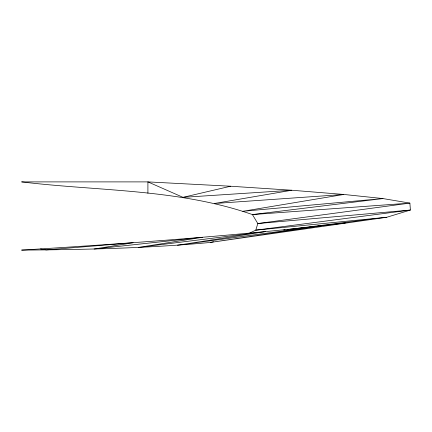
<?xml version="1.0" encoding="UTF-8"?>
<svg xmlns="http://www.w3.org/2000/svg" width="432" height="432" viewBox="0 0 432 432"><rect width="100%" height="100%" fill="white"/><g stroke="black" fill="none" stroke-linecap="round" stroke-linejoin="round"><path stroke-width="0.65" d="M248.605 233.561L255.766 230.159L410.4 210.049L409.882 203.116L382.919 198.563L343.845 194.459L291.816 190.247L230.596 186.23L147.911 181.894L21.6 181.894C98.534 191.257 178.351 188.741 252.418 214.569L409.882 203.116L257.812 223.544L255.766 230.159L386.764 217.264L410.4 210.049L257.812 223.544L252.418 214.569L382.919 198.563L242.833 211.286L343.845 194.459L214.218 203.515L291.816 190.247L183.017 197.343L147.911 181.894L147.911 193.266M183.017 197.343L230.596 186.23M213.554 241.747L210.287 242.455C147.577 248.335 84.548 249.631 21.6 250.106C121.565 243.913 221.508 236.828 321.073 225.833L210.287 242.455L386.764 217.264L290.39 229.219M321.073 225.833L177.514 245.225L265.594 231.628L138.337 247.439L202.397 237.308L94.095 249.021L133.088 242.741L46.31 249.923L40.527 248.94M283.7 230.045L285.039 229.878M287.042 229.63L289.051 229.381M296.174 228.782L297.508 228.62M300.17 228.307L301.504 228.15M303.502 227.912L305.5 227.675M307.498 227.437L345.465 222.944"/></g></svg>
